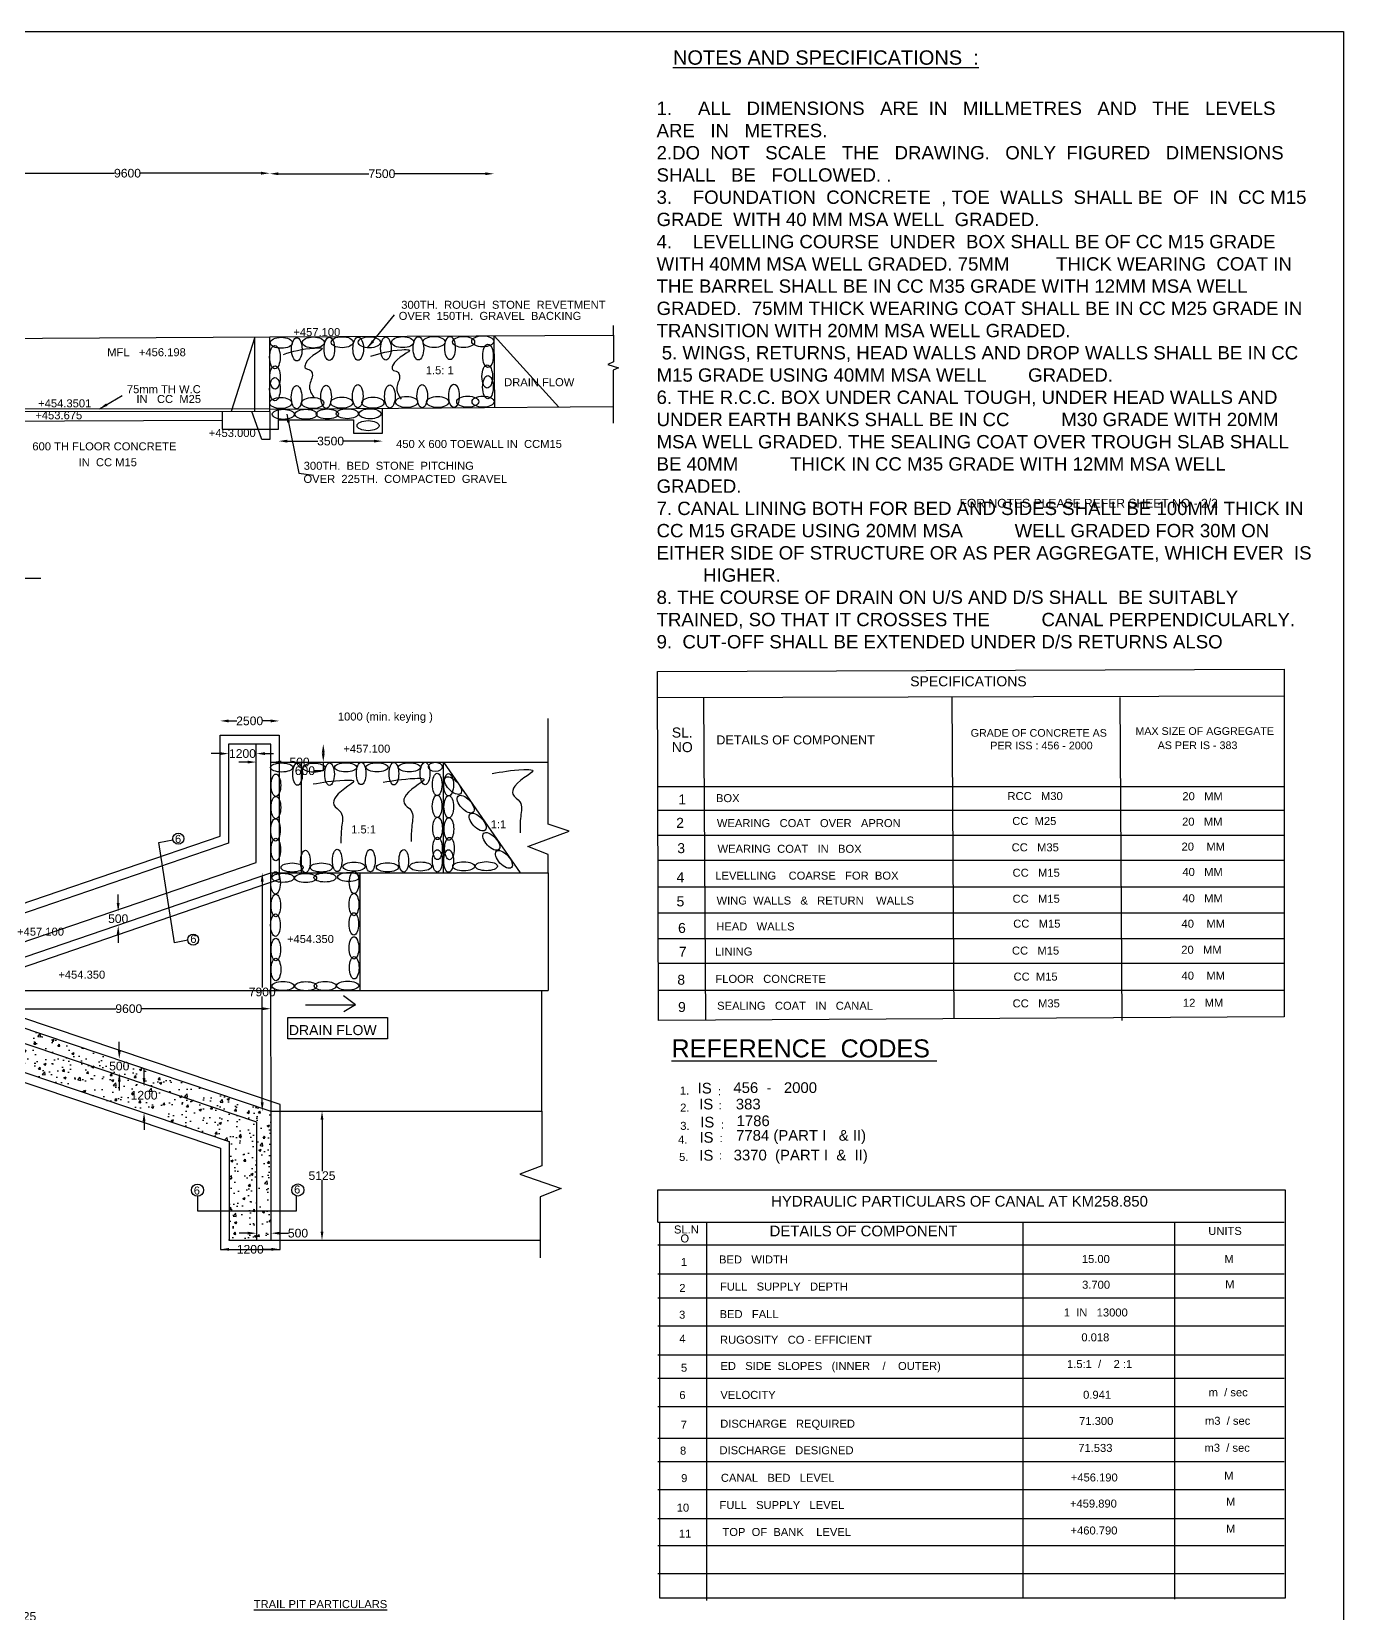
# Model space of a CAD drawing. Header units: inches. Extents: x 48010 to 53514, y -54 to 3817.
# Drawn here: x 51546 to 53514, y 1444 to 3817 of the extents above; entities that cross this region are included whole.
import ezdxf

# ---------------------------------------------------------------- set-up
doc = ezdxf.new("R2010")
doc.units = ezdxf.units.IN
doc.header["$MEASUREMENT"] = 0
doc.layers.add('DIMENSIONS', color=255, linetype='Continuous')
doc.layers.add('TEXT', color=1, linetype='Continuous')
doc.styles.get("Standard").update_dxf_attribs({"font": 'arial.ttf', "height": 13})
doc.dimstyles.get("Standard").update_dxf_attribs({"dimtxt": 12, "dimasz": 13, "dimexe": 0.18, "dimexo": 0.0625, "dimgap": 0.09, "dimtad": 0, "dimtih": 1, "dimtoh": 1, "dimdec": 4, "dimzin": 0, "dimdsep": 46, "dimtxsty": 'Standard', "dimcen": 0.09, "dimse1": 1, "dimse2": 1, "dimadec": 0, "dimazin": 0, "dimtfac": 1, "dimtdec": 4, "dimtofl": 0, "dimtmove": 0, "dimatfit": 3, "dimfxl": 1, "dimtolj": 1, "dimtzin": 0, "dimarcsym": 0})

# ---------------------------------------------------------------- blocks, each defined once
blk = doc.blocks.new('*D15')
at = {"layer": 'Defpoints', "color": 0, "transparency": 16777216}
for p in [(51903.5, 3604.6), (51476.8, 3356.7), (51903.5, 3359)]:
    blk.add_point(p, dxfattribs=at)
at = {"layer": 'DIMENSIONS', "color": 0, "lineweight": -2, "transparency": 16777216}
for p, q in [((51489.8, 3604.6), (51670.7, 3604.6)), ((51890.5, 3604.6), (51709.6, 3604.6))]:
    blk.add_line(p, q, dxfattribs=at)
at = {"layer": 'DIMENSIONS', "color": 0, "transparency": 16777216}
for points in [[(51489.8, 3606.8), (51489.8, 3602.5), (51476.8, 3604.6)], [(51890.5, 3606.8), (51890.5, 3602.5), (51903.5, 3604.6)]]:
    blk.add_solid(points, dxfattribs=at)
at = {"layer": 'DIMENSIONS', "color": 0, "transparency": 16777216, "insert": (51690.1, 3604.6), "char_height": 13, "attachment_point": 5}
blk.add_mtext('\\A1;9600', dxfattribs=at)
blk = doc.blocks.new('*D16')
at = {"layer": 'Defpoints', "color": 0, "transparency": 16777216}
for p in [(52239.8, 3603.8), (51903.5, 3359), (52239.8, 3361.4)]:
    blk.add_point(p, dxfattribs=at)
at = {"layer": 'DIMENSIONS', "color": 0, "lineweight": -2, "transparency": 16777216}
for p, q in [((51916.5, 3603.8), (52052.2, 3603.8)), ((52226.8, 3603.8), (52091, 3603.8))]:
    blk.add_line(p, q, dxfattribs=at)
at = {"layer": 'DIMENSIONS', "color": 0, "transparency": 16777216}
for points in [[(51916.5, 3606), (51916.5, 3601.7), (51903.5, 3603.8)], [(52226.8, 3606), (52226.8, 3601.7), (52239.8, 3603.8)]]:
    blk.add_solid(points, dxfattribs=at)
at = {"layer": 'DIMENSIONS', "color": 0, "transparency": 16777216, "insert": (52071.6, 3603.8), "char_height": 13, "attachment_point": 5}
blk.add_mtext('\\A1;7500', dxfattribs=at)
blk = doc.blocks.new('*D23')
at = {"layer": 'Defpoints', "color": 0, "transparency": 16777216}
for p in [(51916.7, 3220.5), (52072.8, 3214.8), (52072.8, 3202.8)]:
    blk.add_point(p, dxfattribs=at)
at = {"layer": 'DIMENSIONS', "color": 0, "lineweight": -2, "transparency": 16777216}
for p, q in [((51929.7, 3202.8), (51975.3, 3202.8)), ((52059.8, 3202.8), (52014.2, 3202.8))]:
    blk.add_line(p, q, dxfattribs=at)
at = {"layer": 'DIMENSIONS', "color": 0, "transparency": 16777216}
for points in [[(51929.7, 3204.9), (51929.7, 3200.6), (51916.7, 3202.8)], [(52059.8, 3204.9), (52059.8, 3200.6), (52072.8, 3202.8)]]:
    blk.add_solid(points, dxfattribs=at)
at = {"layer": 'DIMENSIONS', "color": 0, "transparency": 16777216, "insert": (51994.7, 3202.8), "char_height": 13, "attachment_point": 5}
blk.add_mtext('\\A1;3500', dxfattribs=at)
blk = doc.blocks.new('*D45')
at = {"layer": 'Defpoints', "color": 0, "transparency": 16777216}
for p in [(51917.7, 2783.1), (51829, 2761.8), (51917.7, 2761.8)]:
    blk.add_point(p, dxfattribs=at)
at = {"layer": 'DIMENSIONS', "color": 0, "lineweight": -2, "transparency": 16777216}
for p, q in [((51842, 2783.1), (51853.8, 2783.1)), ((51904.7, 2783.1), (51892.9, 2783.1))]:
    blk.add_line(p, q, dxfattribs=at)
at = {"layer": 'DIMENSIONS', "color": 0, "transparency": 16777216}
for points in [[(51842, 2785.3), (51842, 2780.9), (51829, 2783.1)], [(51904.7, 2785.3), (51904.7, 2780.9), (51917.7, 2783.1)]]:
    blk.add_solid(points, dxfattribs=at)
at = {"layer": 'DIMENSIONS', "color": 0, "transparency": 16777216, "insert": (51873.3, 2783.1), "char_height": 13, "attachment_point": 5}
blk.add_mtext('\\A1;2500', dxfattribs=at)
blk = doc.blocks.new('*D46')
at = {"layer": 'Defpoints', "color": 0, "transparency": 16777216}
for p in [(51841.7, 2748.5), (51883.2, 2748.5), (51883.2, 2734.1)]:
    blk.add_point(p, dxfattribs=at)
at = {"layer": 'DIMENSIONS', "color": 0, "lineweight": -2, "transparency": 16777216}
for p, q in [((51828.7, 2734.1), (51815.7, 2734.1)), ((51896.2, 2734.1), (51909.2, 2734.1))]:
    blk.add_line(p, q, dxfattribs=at)
at = {"layer": 'DIMENSIONS', "color": 0, "transparency": 16777216}
for points in [[(51828.7, 2736.2), (51828.7, 2731.9), (51841.7, 2734.1)], [(51896.2, 2736.2), (51896.2, 2731.9), (51883.2, 2734.1)]]:
    blk.add_solid(points, dxfattribs=at)
at = {"layer": 'DIMENSIONS', "color": 0, "transparency": 16777216, "insert": (51862.5, 2734.1), "char_height": 13, "attachment_point": 5}
blk.add_mtext('\\A1;1200', dxfattribs=at)
blk = doc.blocks.new('*D47')
at = {"layer": 'Defpoints', "color": 0, "transparency": 16777216}
for p in [(51883.2, 2719.8), (51907.6, 2721.4), (51907.6, 2721.4)]:
    blk.add_point(p, dxfattribs=at)
at = {"layer": 'DIMENSIONS', "color": 0, "lineweight": -2, "transparency": 16777216}
for p, q in [((51870.2, 2721.4), (51857.2, 2721.4)), ((51920.6, 2721.4), (51933.6, 2721.4))]:
    blk.add_line(p, q, dxfattribs=at)
at = {"layer": 'DIMENSIONS', "color": 0, "transparency": 16777216}
for points in [[(51870.2, 2723.5), (51870.2, 2719.2), (51883.2, 2721.4)], [(51920.6, 2723.5), (51920.6, 2719.2), (51907.6, 2721.4)]]:
    blk.add_solid(points, dxfattribs=at)
at = {"layer": 'DIMENSIONS', "color": 0, "transparency": 16777216, "insert": (51948.1, 2721.4), "char_height": 13, "attachment_point": 5}
blk.add_mtext('\\A1;500', dxfattribs=at)
blk = doc.blocks.new('*D48')
at = {"layer": 'Defpoints', "color": 0, "transparency": 16777216}
for p in [(51905, 2748.5), (51905, 2721.4), (51983.7, 2721.4)]:
    blk.add_point(p, dxfattribs=at)
at = {"layer": 'DIMENSIONS', "color": 0, "lineweight": -2, "transparency": 16777216}
for p, q in [((51983.7, 2735.5), (51983.7, 2734.4)), ((51983.7, 2708.4), (51970.7, 2708.4)), ((51983.7, 2721.4), (51983.7, 2708.4))]:
    blk.add_line(p, q, dxfattribs=at)
at = {"layer": 'DIMENSIONS', "color": 0, "transparency": 16777216}
for points in [[(51981.5, 2735.5), (51985.9, 2735.5), (51983.7, 2748.5)], [(51981.5, 2734.4), (51985.9, 2734.4), (51983.7, 2721.4)]]:
    blk.add_solid(points, dxfattribs=at)
at = {"layer": 'DIMENSIONS', "color": 0, "transparency": 16777216, "insert": (51956.2, 2708.4), "char_height": 13, "attachment_point": 5}
blk.add_mtext('\\A1;600', dxfattribs=at)
blk = doc.blocks.new('*D49')
at = {"layer": 'Defpoints', "color": 0, "transparency": 16777216}
for p in [(51666.2, 2496.9), (51673.4, 2476), (51676.1, 2476)]:
    blk.add_point(p, dxfattribs=at)
at = {"layer": 'DIMENSIONS', "color": 0, "lineweight": -2, "transparency": 16777216}
for p, q in [((51676.1, 2509.9), (51676.1, 2522.9)), ((51676.1, 2463), (51676.1, 2450))]:
    blk.add_line(p, q, dxfattribs=at)
at = {"layer": 'DIMENSIONS', "color": 0, "transparency": 16777216}
for points in [[(51673.9, 2509.9), (51678.2, 2509.9), (51676.1, 2496.9)], [(51673.9, 2463), (51678.2, 2463), (51676.1, 2476)]]:
    blk.add_solid(points, dxfattribs=at)
at = {"layer": 'DIMENSIONS', "color": 0, "transparency": 16777216, "insert": (51676.1, 2486.4), "char_height": 13, "attachment_point": 5}
blk.add_mtext('\\A1;500', dxfattribs=at)
blk = doc.blocks.new('*D50')
at = {"layer": 'Defpoints', "color": 0, "transparency": 16777216}
for p in [(51478.9, 2355.5), (51905.1, 2355.9), (51905.1, 2351.4)]:
    blk.add_point(p, dxfattribs=at)
at = {"layer": 'DIMENSIONS', "color": 0, "lineweight": -2, "transparency": 16777216}
for p, q in [((51491.9, 2351.4), (51672.5, 2351.4)), ((51892.1, 2351.4), (51711.5, 2351.4))]:
    blk.add_line(p, q, dxfattribs=at)
at = {"layer": 'DIMENSIONS', "color": 0, "transparency": 16777216}
for points in [[(51491.9, 2353.6), (51491.9, 2349.2), (51478.9, 2351.4)], [(51892.1, 2353.6), (51892.1, 2349.2), (51905.1, 2351.4)]]:
    blk.add_solid(points, dxfattribs=at)
at = {"layer": 'DIMENSIONS', "color": 0, "transparency": 16777216, "insert": (51692, 2351.4), "char_height": 13, "attachment_point": 5}
blk.add_mtext('\\A1;9600', dxfattribs=at)
blk = doc.blocks.new('*D51')
at = {"layer": 'Defpoints', "color": 0, "transparency": 16777216}
for p in [(51905, 2555.1), (51892.1, 2197.8), (51905.3, 2197.8)]:
    blk.add_point(p, dxfattribs=at)
at = {"layer": 'DIMENSIONS', "color": 0, "lineweight": -2, "transparency": 16777216}
for p, q in [((51892.1, 2542.1), (51892.1, 2383.2)), ((51892.1, 2210.8), (51892.1, 2369.7))]:
    blk.add_line(p, q, dxfattribs=at)
at = {"layer": 'DIMENSIONS', "color": 0, "transparency": 16777216}
for points in [[(51890, 2542.1), (51894.3, 2542.1), (51892.1, 2555.1)], [(51890, 2210.8), (51894.3, 2210.8), (51892.1, 2197.8)]]:
    blk.add_solid(points, dxfattribs=at)
at = {"layer": 'DIMENSIONS', "color": 0, "transparency": 16777216, "insert": (51892.1, 2376.5), "char_height": 13, "attachment_point": 5}
blk.add_mtext('\\A1;7900', dxfattribs=at)
blk = doc.blocks.new('*D52')
at = {"layer": 'Defpoints', "color": 0, "transparency": 16777216}
for p in [(51981.8, 2197.8), (51981.8, 2004.1), (51981.8, 2004.1)]:
    blk.add_point(p, dxfattribs=at)
at = {"layer": 'DIMENSIONS', "color": 0, "lineweight": -2, "transparency": 16777216}
for p, q in [((51981.8, 2184.8), (51981.8, 2107.7)), ((51981.8, 2017.1), (51981.8, 2094.2))]:
    blk.add_line(p, q, dxfattribs=at)
at = {"layer": 'DIMENSIONS', "color": 0, "transparency": 16777216}
for points in [[(51979.7, 2184.8), (51984, 2184.8), (51981.8, 2197.8)], [(51979.7, 2017.1), (51984, 2017.1), (51981.8, 2004.1)]]:
    blk.add_solid(points, dxfattribs=at)
at = {"layer": 'DIMENSIONS', "color": 0, "transparency": 16777216, "insert": (51981.8, 2101), "char_height": 13, "attachment_point": 5}
blk.add_mtext('\\A1;5125', dxfattribs=at)
blk = doc.blocks.new('*D53')
at = {"layer": 'Defpoints', "color": 0, "transparency": 16777216}
for p in [(51883.4, 2014.7), (51905.4, 2014.7), (51905.4, 2014.7)]:
    blk.add_point(p, dxfattribs=at)
at = {"layer": 'DIMENSIONS', "color": 0, "lineweight": -2, "transparency": 16777216}
for p, q in [((51870.4, 2014.7), (51857.4, 2014.7)), ((51918.4, 2014.7), (51931.4, 2014.7))]:
    blk.add_line(p, q, dxfattribs=at)
at = {"layer": 'DIMENSIONS', "color": 0, "transparency": 16777216}
for points in [[(51870.4, 2016.9), (51870.4, 2012.6), (51883.4, 2014.7)], [(51918.4, 2016.9), (51918.4, 2012.6), (51905.4, 2014.7)]]:
    blk.add_solid(points, dxfattribs=at)
at = {"layer": 'DIMENSIONS', "color": 0, "transparency": 16777216, "insert": (51945.8, 2014.7), "char_height": 13, "attachment_point": 5}
blk.add_mtext('\\A1;500', dxfattribs=at)
blk = doc.blocks.new('*D54')
at = {"layer": 'Defpoints', "color": 0, "transparency": 16777216}
for p in [(51829.4, 1990.5), (51919, 1990.5), (51919, 1990.5)]:
    blk.add_point(p, dxfattribs=at)
at = {"layer": 'DIMENSIONS', "color": 0, "lineweight": -2, "transparency": 16777216}
for p, q in [((51842.4, 1990.5), (51855.3, 1990.5)), ((51906, 1990.5), (51893.1, 1990.5))]:
    blk.add_line(p, q, dxfattribs=at)
at = {"layer": 'DIMENSIONS', "color": 0, "transparency": 16777216}
for points in [[(51842.4, 1992.6), (51842.4, 1988.3), (51829.4, 1990.5)], [(51906, 1992.6), (51906, 1988.3), (51919, 1990.5)]]:
    blk.add_solid(points, dxfattribs=at)
at = {"layer": 'DIMENSIONS', "color": 0, "transparency": 16777216, "insert": (51874.2, 1990.5), "char_height": 13, "attachment_point": 5}
blk.add_mtext('\\A1;1200', dxfattribs=at)
blk = doc.blocks.new('*D55')
at = {"layer": 'Defpoints', "color": 0, "transparency": 16777216}
for p in [(51666.7, 2254.9), (51673.7, 2275.8), (51677.7, 2254.9)]:
    blk.add_point(p, dxfattribs=at)
at = {"layer": 'DIMENSIONS', "color": 0, "lineweight": -2, "transparency": 16777216}
for p, q in [((51677.7, 2288.8), (51677.7, 2301.8)), ((51677.7, 2241.9), (51677.7, 2228.9))]:
    blk.add_line(p, q, dxfattribs=at)
at = {"layer": 'DIMENSIONS', "color": 0, "transparency": 16777216}
for points in [[(51675.6, 2288.8), (51679.9, 2288.8), (51677.7, 2275.8)], [(51675.6, 2241.9), (51679.9, 2241.9), (51677.7, 2254.9)]]:
    blk.add_solid(points, dxfattribs=at)
at = {"layer": 'DIMENSIONS', "color": 0, "transparency": 16777216, "insert": (51677.7, 2265.3), "char_height": 13, "attachment_point": 5}
blk.add_mtext('\\A1;500', dxfattribs=at)
blk = doc.blocks.new('*D56')
at = {"layer": 'Defpoints', "color": 0, "transparency": 16777216}
for p in [(51726.7, 2234.6), (51713.6, 2195.6), (51714.9, 2195.6)]:
    blk.add_point(p, dxfattribs=at)
at = {"layer": 'DIMENSIONS', "color": 0, "lineweight": -2, "transparency": 16777216}
for p, q in [((51714.9, 2247.6), (51714.9, 2260.6)), ((51714.9, 2182.6), (51714.9, 2169.6))]:
    blk.add_line(p, q, dxfattribs=at)
at = {"layer": 'DIMENSIONS', "color": 0, "transparency": 16777216}
for points in [[(51712.7, 2247.6), (51717, 2247.6), (51714.9, 2234.6)], [(51712.7, 2182.6), (51717, 2182.6), (51714.9, 2195.6)]]:
    blk.add_solid(points, dxfattribs=at)
at = {"layer": 'DIMENSIONS', "color": 0, "transparency": 16777216, "insert": (51714.9, 2221.6), "char_height": 13, "attachment_point": 5}
blk.add_mtext('\\A1;1200', dxfattribs=at)
blk = doc.blocks.new('*D102')
at = {"layer": 'Defpoints', "color": 0, "transparency": 16777216}
for p in [(51467.6, 1679.7), (51467.6, 1199.8), (51533, 1199.8)]:
    blk.add_point(p, dxfattribs=at)
at = {"layer": 'DIMENSIONS', "color": 0, "lineweight": -2, "transparency": 16777216}
for p, q in [((51533, 1666.7), (51533, 1446.5)), ((51533, 1212.8), (51533, 1433))]:
    blk.add_line(p, q, dxfattribs=at)
at = {"layer": 'DIMENSIONS', "color": 0, "transparency": 16777216}
for points in [[(51530.9, 1666.7), (51535.2, 1666.7), (51533, 1679.7)], [(51530.9, 1212.8), (51535.2, 1212.8), (51533, 1199.8)]]:
    blk.add_solid(points, dxfattribs=at)
at = {"layer": 'DIMENSIONS', "color": 0, "transparency": 16777216, "insert": (51533, 1439.8), "char_height": 13, "attachment_point": 5}
blk.add_mtext('\\A1;4225', dxfattribs=at)

msp = doc.modelspace()

# ---------------------------------------------------------------- hatches: boundary and pattern name
at = {"layer": 'TEXT'}
h = msp.add_hatch(dxfattribs=at)
h.set_pattern_fill('AR-CONC', color=0, scale=5, style=0)
h.set_pattern_definition([(50, (0, 0), (35.863009, -3.137607), [3.75, -41.25]), (355, (0, 0), (-6.937567, 37.609607), [3, -33]), (100.4514, (2.99, -0.26), (28.92547, 34.471977), [3.18701, -35.057106]), (46.1842, (0, 10), (53.362052, -8.27595), [5.625, -61.875]), (96.6356, (4.447, 9.31), (46.733135, 48.705894), [4.780514, -52.58565]), (351.1842, (0, 10), (46.7331, 48.70593), [4.5, -49.5]), (21, (5, 7.5), (29.845353, -20.130945), [3.75, -41.25]), (326, (5, 7.5), (12.165767, 36.257502), [3, -33]), (71.4514, (7.487, 5.822), (42.011131, 16.126525), [3.18701, -35.057106]), (37.5, (0, 0), (0.6079928, 16.6446927), [0, -32.6, 0, -33.5, 0, -33.125]), (7.5, (0, 0), (13.153477, 19.7205856), [0, -19.1, 0, -31.85, 0, -12.625]), (327.5, (-11.15, 0), (26.6911218, -1.1277436), [0, -12.5, 0, -39, 0, -51.75]), (317.5, (-16.15, 0), (29.159308, 5.005249), [0, -16.25, 0, -25.9, 0, -36.75])])
h.paths.add_polyline_path([(51465.91751, 2322.69519), (51421.42703, 2322.76065), (51421.42703, 2294.03308), (51842.61085, 2152.08819), (51842.61085, 2048.17404), (51883.37164, 2048.17404), (51883.37164, 2181.6735)])
h.paths.add_polyline_path([(51478.88643, 2341.37356), (51478.88643, 2322.67611), (51465.91751, 2322.69519), (51883.37164, 2181.6735), (51883.37164, 2048.17404), (51905.38377, 2048.17404), (51905.26123, 2197.80883)])
h.paths.add_polyline_path([(51883.37164, 2048.17404), (51842.61085, 2048.17404), (51842.61085, 2004.11558), (51883.37164, 2004.11558)])
h.paths.add_polyline_path([(51905.38377, 2048.17404), (51883.37164, 2048.17404), (51883.37164, 2004.11558), (51905.41985, 2004.11558)])
h.paths.add_polyline_path([(51692.83204, 2231.47524), (51736.88661, 2231.47524), (51736.88661, 2211.70034), (51692.83204, 2211.70034)], flags=24)
h.paths.add_polyline_path([(51660.15509, 2275.20579), (51695.33313, 2275.20579), (51695.33313, 2255.43089), (51660.15509, 2255.43089)], flags=24)

# ---------------------------------------------------------------- linework, layer by layer
at = {"layer": 'DIMENSIONS', "color": 0}
for points in [[(51903.45358, 3358.98844), (52419.16758, 3361.58457), (52419.16758, 3376.22939)], [(48719.47153, 3249.35747), (51903.45358, 3247.3624), (51903.45358, 3358.98844)], [(51476.80654, 3356.72383), (51903.45358, 3358.98844)], [(51881.17261, 3247.37636), (51881.14287, 3358.87001), (51845.69568, 3247.39859)], [(52239.78339, 3360.68154), (52240.55008, 3253.24954)], [(52240.00926, 3360.68267), (52337.30298, 3253.94002)], [(52419.16758, 3361.58457), (52419.16758, 3321.63134), (52410.51567, 3317.74323), (52426.45218, 3312.95787), (52418.52132, 3309.14454), (52418.52132, 3229.66814)], [(51903.45358, 3250.84385), (48813.32433, 3253.43511)], [(51831.86303, 3247.40726), (51831.86303, 3220.5475), (51916.71629, 3220.5475), (51916.49942, 3250.93695)], [(51903.45358, 3250.84385), (52418.52132, 3254.51964)], [(51916.6161, 3234.58629), (52029.04741, 3234.58629), (52029.04741, 3214.82973), (52072.77947, 3214.82973), (52072.51384, 3252.05035)], [(48924.21695, 3236.14265), (51476.80654, 3232.77899), (51831.86303, 3233.97738)], [(51886.27881, 3220.5475), (51876.67515, 3247.37918)], [(51903.45358, 3247.3624), (51903.45358, 3205.34419)], [(51903.45358, 3205.34419), (51891.72041, 3205.34419), (51886.27881, 3220.5475)], [(48922.81615, 3002.15998), (49007.44211, 3002.15998), (49018.34458, 2969.66943), (49041.69007, 3031.72607), (49052.1185, 3000.69774), (49378.21706, 3000.69774), (49389.92987, 2967.71227), (49413.28335, 3030.14705), (49423.70567, 2999.00437), (49722.25967, 2999.00437), (49734.08414, 2966.70084), (49756.26651, 3027.80045), (49767.63268, 2996.83843), (50797.43579, 2996.83843), (50809.16778, 2966.81678), (50830.44005, 3028.78878), (50842.44022, 2997.31914), (51560.24217, 2997.31914)], [(52485.01773, 2857.0057), (53425.15736, 2860.49154), (53425.15736, 2339.32576), (52486.53162, 2333.53869), (52485.01773, 2857.0057)], [(52485.13019, 2818.12021), (53425.15736, 2820.90115)], [(52554.15522, 2818.32441), (52557.14147, 2333.97403)], [(52926.61989, 2819.42629), (52929.59878, 2336.27041)], [(53178.46233, 2818.32441), (53181.44858, 2333.97403)], [(51904.96866, 2555.09238), (52321.0912, 2555.09238), (52321.0912, 2582.76294), (52290.70689, 2594.51966), (52352.65345, 2617.71988), (52321.02873, 2628.4914), (52321.02873, 2786.86509)], [(51406.95838, 2422.85414), (51406.95838, 2466.09422), (51828.96857, 2610.02487), (51828.96857, 2761.84945), (51917.71221, 2761.84945), (51917.71221, 2545.28009), (51478.88643, 2394.825)], [(51478.88643, 2409.56308), (51904.96866, 2555.09238), (51904.96866, 2748.47302), (51841.74925, 2748.47302), (51841.74925, 2599.69201), (51421.05043, 2455.95005), (51421.01363, 2422.83852)], [(51449.31505, 2422.80707), (51883.17857, 2570.93846), (51883.17857, 2748.47302)], [(51904.96866, 2721.38064), (52321.02873, 2721.38064)], [(51950.35872, 2721.38064), (51950.35872, 2555.09238)], [(52163.87532, 2555.09238), (52163.87532, 2721.38064)], [(52163.87532, 2721.38064), (52279.11985, 2555.09238)], [(52485.51627, 2684.62415), (53425.15736, 2684.62415)], [(52485.51627, 2649.46215), (53425.15736, 2649.46215)], [(52485.51627, 2611.8386), (53425.15736, 2611.8386)], [(52485.51627, 2574.21504), (53425.15736, 2574.21504)], [(51905.41985, 2004.11558), (51904.96866, 2555.09238)], [(52038.8301, 2378.70814), (52038.8301, 2555.09238)], [(52321.0912, 2555.09238), (52321.0912, 2378.70814)], [(52485.51627, 2534.13778), (53425.15736, 2534.13778)], [(52485.51627, 2495.18963), (53425.15736, 2495.18963)], [(52485.51627, 2456.74818), (53425.15736, 2456.74818)], [(52485.51627, 2419.94252), (53425.15736, 2419.94252)], [(48135.46597, 2378.70814), (52321.0912, 2378.70814)], [(52311.47944, 2197.80883), (52311.47944, 2378.70814)], [(52485.51627, 2379.04735), (53425.15736, 2379.04735)], [(51407.5122, 2328.1166), (51407.5122, 2283.59057), (51829.40721, 2142.24752), (51829.40721, 1990.47407), (51918.96893, 1990.47407), (51918.96893, 2207.61303), (51478.88643, 2355.53507)], [(51421.42703, 2328.09766), (51421.42703, 2294.03308), (51842.61085, 2152.08819), (51842.61085, 2004.11558), (52309.28513, 2004.11558)], [(51450.04033, 2328.05872), (51883.37164, 2181.6735), (51883.37164, 2004.11558)], [(51478.88643, 2341.37356), (51905.26123, 2197.80883), (52311.47944, 2197.80883), (52311.47944, 2115.67537), (52278.54017, 2103.31468), (52340.5602, 2081.59517), (52309.28513, 2069.41105), (52309.28513, 1977.55596)], [(52485.51627, 2031.49772), (52485.51627, 2079.93094), (53426.36799, 2079.93094), (53426.36799, 1467.05684), (52488.59076, 1467.05684), (52488.59076, 2031.49772)], [(52485.51627, 2031.49772), (53425.15736, 2031.49772)], [(52558.81235, 2031.49772), (52558.81235, 1463.83567)], [(53032.88383, 2031.49772), (53032.88383, 1468.06304)], [(53260.49613, 2031.49772), (53260.49613, 1465.66147)], [(52485.51627, 1997.33266), (53425.15736, 1997.33266)], [(52485.51627, 1953.88915), (53425.15736, 1953.88915)], [(52485.51627, 1917.6862), (53425.15736, 1917.6862)], [(52485.51627, 1875.6908), (53425.15736, 1875.6908)], [(52485.51627, 1832.24728), (53425.15736, 1832.24728)], [(52485.51627, 1797.49246), (53425.15736, 1797.49246)], [(52485.51627, 1754.90728), (53425.15736, 1754.90728)], [(52485.51627, 1707.1194), (53425.15736, 1707.1194)], [(52485.51627, 1672.36459), (53425.15736, 1672.36459)], [(52485.51627, 1630.36919), (53425.15736, 1630.36919)], [(52485.51627, 1586.92566), (53425.15736, 1586.92566)], [(52485.51627, 1546.37837), (53425.15736, 1546.37837)], [(52485.51627, 1504.38297), (53425.15736, 1504.38297)]]:
    msp.add_lwpolyline(points, dxfattribs=at)
for centre, major_axis, ratio in [((51911.19689, 3328.72529), (0, -17.42522), 0.4560871733), ((51920.72664, 3350.26817), (-16.5653, 0), 0.5004972808), ((51943.98464, 3340.47406), (0, -17.42522), 0.4560871733), ((51968.80173, 3350.68443), (-16.5653, 0), 0.5004972808), ((51992.74681, 3341.05766), (0, -17.42522), 0.4560871733), ((52012.0406, 3351.13107), (-16.5653, 0), 0.5004972808), ((52036.10718, 3341.49535), (0, -17.42522), 0.4560871733), ((52052.85429, 3351.05016), (-16.5653, 0), 0.5004972808), ((52077.63297, 3341.62677), (0, -17.42522), 0.4560871733), ((52102.90858, 3351.27347), (-16.5653, 0), 0.5004972808), ((52126.39514, 3341.91856), (0, -17.42522), 0.4560871733), ((52150.00272, 3351.49785), (-16.5653, 0), 0.5004972808), ((52173.84337, 3342.50217), (0, -17.42522), 0.4560871733), ((52194.13541, 3351.49785), (-16.5653, 0), 0.5004972808), ((52223.01966, 3352.42246), (-16.5653, 0), 0.5004972808), ((52230.79372, 3330.65453), (0, -17.42522), 0.4560871733), ((51911.19689, 3280.72038), (0, -17.42522), 0.4560871733), ((51911.31491, 3298.29465), (0, -17.42522), 0.4560871733), ((52229.69702, 3299.70081), (0, -17.42522), 0.4560871733), ((52230.69885, 3283.61952), (0, -17.42522), 0.4560871733), ((51943.69735, 3268.5513), (0, -17.42522), 0.4560871733), ((51987.96885, 3269.37732), (0, -17.42522), 0.4560871733), ((52035.48141, 3270.14854), (0, -17.42522), 0.4560871733), ((52083.61536, 3269.75209), (0, -17.42522), 0.4560871733), ((52132.1579, 3270.32955), (0, -17.42522), 0.4560871733), ((52179.79995, 3270.66134), (0, -17.42522), 0.4560871733), ((51920.01889, 3259.96048), (-16.5653, 0), 0.5004972808), ((51923.64907, 3242.98738), (-16.5653, 0), 0.4542276137), ((51957.62716, 3243.07248), (-16.5653, 0), 0.4542276137), ((51968.00139, 3260.01148), (-16.5653, 0), 0.5004972808), ((51989.76482, 3243.49911), (-16.5653, 0), 0.4542276137), ((52011.51703, 3260.41601), (-16.5653, 0), 0.5004972808), ((52019.65532, 3243.92462), (-16.5653, 0), 0.4542276137), ((52054.0069, 3243.75666), (-16.5653, 0), 0.4542276137), ((52058.21664, 3260.50304), (-16.5653, 0), 0.5004972808), ((52108.65093, 3261.51869), (-16.5653, 0), 0.5004972808), ((52155.32525, 3261.51974), (-16.5653, 0), 0.5004972808), ((52200.42393, 3261.90062), (-16.5653, 0), 0.5004972808), ((52223.4179, 3261.90062), (-16.5653, 0), 0.5004972808), ((52051.02636, 3225.97007), (-16.5653, 0), 0.4542276137), ((51921.34174, 2713.21587), (-16.57797, 0), 0.4109255704), ((51945.15176, 2703.4201), (0, -16.85729), 0.4278347063), ((51969.55779, 2713.07859), (-16.57797, 0), 0.4109255704), ((51993.12839, 2703.22985), (0, -16.85729), 0.4278347063), ((52017.49909, 2713.35316), (-16.57797, 0), 0.4109255704), ((52040.53388, 2704.3714), (0, -16.85729), 0.4278347063), ((52064.40529, 2713.62936), (-16.57797, 0), 0.4109255704), ((52089.71352, 2703.99431), (0, -16.85729), 0.4278347063), ((52112.75869, 2713.62936), (-16.57797, 0), 0.4109255704), ((52136.35748, 2704.18456), (0, -16.85729), 0.4278347063), ((52151.79779, 2714.19311), (-10.47502, 0), 0.6503391305), ((52154.63429, 2687.82213), (0, -16.85729), 0.4278347063), ((51912.67531, 2686.56199), (0, -16.85729), 0.4278347063), ((52178.30359, 2686.1397), (11.27592, -12.15248), 0.4844822898), ((52171.74069, 2687.36195), (0, -16.85729), 0.4278347063), ((51912.67531, 2653.09571), (0, -16.85729), 0.4278347063), ((52154.44823, 2655.0198), (0, -16.85729), 0.4278347063), ((52171.97618, 2654.41288), (0, -16.85729), 0.4278347063), ((52197.34125, 2658.17565), (11.27592, -12.15248), 0.4844822898), ((51912.01241, 2619.56173), (0, -16.85729), 0.4278347063), ((52155.20977, 2621.91441), (0, -16.85729), 0.4278347063), ((52172.21169, 2620.99311), (0, -16.85729), 0.4278347063), ((52215.26606, 2631.43193), (11.27592, -12.15248), 0.4844822898), ((52235.71546, 2602.41753), (11.27592, -12.15248), 0.4844822898), ((51912.51472, 2590.27873), (0, -16.85729), 0.4278347063), ((51956.9189, 2572.33589), (0, -16.85729), 0.4278347063), ((52004.62168, 2573.89507), (0, -16.85729), 0.4278347063), ((52054.31177, 2573.51456), (0, -16.85729), 0.4278347063), ((52104.38262, 2573.3243), (0, -16.85729), 0.4278347063), ((52154.83425, 2573.13403), (0, -16.85729), 0.4278347063), ((52155.01938, 2591.85318), (0, -16.85729), 0.4278347063), ((52171.74069, 2572.98161), (0, -16.85729), 0.4278347063), ((52172.91819, 2591.5743), (0, -16.85729), 0.4278347063), ((52254.65008, 2575.4215), (11.27592, -12.15248), 0.4844822898), ((51937.02554, 2563.20195), (-16.57797, 0), 0.4109255704), ((51980.8933, 2563.20195), (-16.57797, 0), 0.4109255704), ((52029.79408, 2564.49293), (-16.57797, 0), 0.4109255704), ((52080.03604, 2563.5209), (-16.57797, 0), 0.4109255704), ((52129.58026, 2564.80694), (-16.57797, 0), 0.4109255704), ((52194.39352, 2564.85119), (-16.57797, 0), 0.4109255704), ((52228.27633, 2565.21142), (-16.57797, 0), 0.4109255704), ((51912.13361, 2540.12784), (0, -16.85729), 0.4278347063), ((51923.19407, 2547.72228), (-16.57797, 0), 0.4109255704), ((51957.17362, 2547.39733), (-16.57797, 0), 0.4109255704), ((51986.15672, 2548.23052), (-16.57797, 0), 0.4109255704), ((52021.92467, 2548.88043), (-16.57797, 0), 0.4109255704), ((52029.96413, 2540.94488), (0, -16.85729), 0.4278347063), ((51912.54785, 2506.18198), (0, -16.85729), 0.4278347063), ((52029.75474, 2507.75955), (0, -16.85729), 0.4278347063), ((51911.90325, 2476.7115), (0, -16.85729), 0.4278347063), ((52029.54761, 2478.57438), (0, -16.85729), 0.4278347063), ((51912.52459, 2440.28179), (0, -16.85729), 0.4278347063), ((52029.75474, 2442.55864), (0, -16.85729), 0.4278347063), ((51912.73172, 2410.26868), (0, -16.85729), 0.4278347063), ((52030.16897, 2412.95951), (0, -16.85729), 0.4278347063), ((51923.21024, 2385.38327), (-16.57797, 0), 0.4109255704), ((51957.55078, 2385.25894), (-16.57797, 0), 0.4109255704), ((51986.54116, 2385.63196), (-16.57797, 0), 0.4109255704), ((52020.30828, 2385.8668), (-16.57797, 0), 0.4109255704)]:
    msp.add_ellipse(centre, major_axis=major_axis, ratio=ratio, dxfattribs=at)
at = {"layer": 'TEXT', "color": 0}
for points in [[(53513.89021, -54.12416), (48009.91618, -54.12416), (48009.91618, 3816.99518), (53513.89021, 3816.99518)], [(51930.40618, 2338.41871), (52079.92859, 2338.41871), (52079.92859, 2306.08435), (51930.40618, 2306.08435)]]:
    msp.add_lwpolyline(points, close=True, dxfattribs=at)
for points in [[(51780.33675, 2454.29967), (51760.72609, 2450.05945), (51736.91499, 2600.8423), (51758.28651, 2604.95728)], [(51956.85434, 2357.37703), (52031.84252, 2357.37703), (52013.98053, 2370.56405)], [(52031.84252, 2357.37703), (52014.62421, 2346.60228)], [(51795.05175, 2070.21247), (51795.05175, 2048.17404), (51943.33579, 2048.17404), (51943.33579, 2070.97453)]]:
    msp.add_lwpolyline(points, dxfattribs=at)
for centre, radius in [((51766.34614, 2606.50913), 8.20767), ((51788.50996, 2455.05092), 8.20767), ((51795.05175, 2079.31532), 9.10285), ((51945.59503, 2079.4922), 9.10285)]:
    msp.add_circle(centre, radius, dxfattribs=at)
for points in [[(51924.16764, 3332.94013), (51970.67509, 3342.44673), (51981.64473, 3342.1837), (51956.8679, 3318.53592), (51956.79215, 3312.63245), (51964.14065, 3309.22662), (51967.2467, 3303.85294), (51963.00744, 3286.08666), (51969.49718, 3268.2685)], [(52055.06471, 3330.33337), (52101.57216, 3339.83997), (52112.5418, 3339.57694), (52087.76497, 3315.92916), (52087.68922, 3310.02569), (52095.03772, 3306.61986), (52098.14377, 3301.24618), (52093.90451, 3283.4799), (52100.39425, 3265.66174)], [(52236.95039, 2704.25932), (52284.33697, 2710.0234), (52297.31444, 2709.46376), (52270.98607, 2685.17036), (52268.18517, 2673.04473), (52278.54848, 2661.75857), (52279.83463, 2639.72447), (52278.89577, 2615.33739)], [(51968.32872, 2688.53879), (52015.71529, 2694.30287), (52028.69276, 2693.74323), (52002.36439, 2669.44983), (51999.5635, 2657.3242), (52009.9268, 2646.03804), (52011.21296, 2624.00394), (52010.27409, 2599.61686)], [(52073.79004, 2691.11462), (52121.17661, 2696.87869), (52134.15408, 2696.31905), (52107.82572, 2672.02566), (52105.02482, 2659.90003), (52115.38813, 2648.61387), (52116.67428, 2626.57977), (52115.73542, 2602.19269)]]:
    msp.add_spline(points, degree=3, dxfattribs=at)

# ---------------------------------------------------------------- texts
for s, height, p in [('%%UNOTES AND SPECIFICATIONS  :', 21.5, (52508.21571, 3767.40958)), ('OVER  150TH.  GRAVEL  BACKING', 12, (52096.89119, 3384.64158)), ('300TH.  ROUGH  STONE  REVETMENT', 12, (52100.68362, 3401.30292)), ('+457.100', 12, (51938.82649, 3360.31933)), ('MFL   +456.198', 12, (51659.63294, 3330.11709)), ('1.5: 1', 12, (52137.46371, 3303.06871)), ('75mm TH W.C', 12, (51689.13676, 3274.68052)), ('DRAIN FLOW', 12, (52255.06751, 3285.20935)), ('+454.3501', 12, (51556.02488, 3253.46557)), ('IN   CC  M25', 12, (51703.48743, 3259.96865)), ('+453.675', 12, (51551.74797, 3235.57601)), ('+453.000', 12, (51811.98315, 3209.02445)), ('450 X 600 TOEWALL IN  CCM15', 12, (52092.93458, 3192.53775)), ('600 TH FLOOR CONCRETE', 12, (51547.31561, 3188.95186)), ('IN  CC M15', 12, (51616.62902, 3165.10006)), ('300TH.  BED  STONE  PITCHING', 12, (51954.36927, 3159.81966)), ('OVER  225TH.  COMPACTED  GRAVEL', 12, (51954.01073, 3140.1216)), ('                                                                                   FOR NOTES PLEASE REFER SHEET NO - 2/2', 13, (52519.40612, 3103.19)), ('SPECIFICATIONS', 15, (52864.15408, 2835.02935)), ('1000 (min. keying )', 12, (52005.57325, 2783.69411)), ('SL.', 15, (52506.52123, 2758.19057)), ('DETAILS OF COMPONENT', 13.5, (52573.29214, 2747.8575)), ('GRADE OF CONCRETE AS', 11.5, (52954.81651, 2759.3839)), ('PER ISS : 456 - 2000', 11.5, (52984.25395, 2740.44123)), ('MAX SIZE OF AGGREGATE', 11.5, (53201.94655, 2762.14637)), ('AS PER IS - 383', 11.5, (53235.3321, 2740.83587)), ('+457.100', 12, (52013.8652, 2735.45969)), ('NO', 15, (52506.52123, 2736.27194)), ('1', 15, (52516.4293, 2657.91753)), ('BOX', 12, (52572.76834, 2661.28975)), ('RCC   M30', 12, (53010.02947, 2664.43762)), ('20   MM', 12, (53272.39013, 2664.20669)), ('1:1', 12, (52234.85885, 2622.04697)), ('2', 15, (52513.07525, 2622.73988)), ('WEARING   COAT   OVER   APRON', 12, (52574.15603, 2623.86463)), ('CC  M25', 12, (53017.23332, 2626.95618)), ('20   MM', 12, (53271.9744, 2626.0014)), ('6', 12, (51761.19018, 2600.12305)), ('1.5:1', 12, (52025.51116, 2614.35016)), ('3', 15, (52514.75228, 2584.77034)), ('WEARING  COAT   IN   BOX', 12, (52575.18241, 2585.31247)), ('CC   M35', 12, (53016.29223, 2587.47426)), ('20    MM', 12, (53271.14293, 2588.62665)), ('40   MM', 12, (53272.40163, 2550.57227)), ('4', 15, (52513.63426, 2541.21705)), ('LEVELLING    COARSE   FOR  BOX', 12, (52571.79314, 2545.07061)), ('CC   M15', 12, (53017.70386, 2549.4024)), ('5', 15, (52513.63426, 2504.92265)), ('WING  WALLS   &   RETURN    WALLS', 12, (52573.67315, 2507.67691)), ('CC   M15', 12, (53017.70386, 2510.3905)), ('40   MM', 12, (53272.40163, 2511.12115)), ('+457.100', 12, (51524.41344, 2461.04496)), ('6', 15, (52515.87463, 2465.06452)), ('HEAD   WALLS', 12, (52573.2359, 2468.80699)), ('CC   M15', 12, (53018.68113, 2473.03947)), ('40    MM', 12, (53271.15443, 2472.91585)), ('6', 12, (51784.17491, 2450.13222)), ('+454.350', 12, (51929.2616, 2450.00189)), ('7', 15, (52516.99265, 2429.32849)), ('CC   M15', 12, (53016.79893, 2432.61751)), ('20   MM', 12, (53270.73866, 2433.88)), ('LINING', 12, (52571.48696, 2431.24729)), ('+454.350', 12, (51586.25861, 2396.54869)), ('8', 15, (52514.75662, 2387.45033)), ('FLOOR   CONCRETE', 12, (52571.92421, 2390.19366)), ('CC  M15', 12, (53019.15168, 2393.60561)), ('40    MM', 12, (53271.14986, 2395.05782)), ('9', 15, (52515.87807, 2346.48185)), ('SEALING   COAT   IN   CANAL', 12, (52574.54971, 2349.87412)), ('CC   M35', 12, (53017.74487, 2353.42458)), ('12   MM', 12, (53273.22856, 2354.36088)), ('DRAIN FLOW', 15, (51932.19444, 2311.86529)), ('%%UREFERENCE  CODES ', 27, (52506.0997, 2278.42232)), ('1.', 12, (52518.63337, 2222.73026)), ('IS', 16, (52545.29526, 2224.28225)), (':', 12, (52575.56322, 2221.56577)), ('456  -   2000', 16, (52598.87634, 2225.06765)), ('2.', 12, (52519.0606, 2197.1241)), ('IS', 16, (52547.55293, 2200.3776)), (':', 12, (52576.69206, 2200.59282)), ('383', 16, (52602.52213, 2200.38484)), ('IS', 16, (52549.1333, 2173.31573)), ('1786', 16, (52603.73739, 2175.29741)), ('4.', 12, (52515.93084, 2149.05708)), ('3.', 12, (52519.20695, 2169.74349)), ('IS', 16, (52548.00822, 2150.45421)), (':', 12, (52578.04668, 2151.43043)), (':', 12, (52580.07857, 2171.72682)), ('7784 (PART I   & II)', 16, (52602.92724, 2153.44707)), ('IS', 16, (52547.78247, 2123.61786)), ('3370  (PART I  &  II)', 16, (52599.28142, 2123.90864)), ('5.', 12, (52517.49653, 2123.09548)), (':', 12, (52577.14152, 2125.419)), ('6', 12, (51789.48276, 2072.67092)), ('6', 12, (51939.93901, 2074.2939)), ('HYDRAULIC PARTICULARS OF CANAL AT KM258.850', 16, (52655.5478, 2054.59861)), ('SL.N', 12, (52509.75203, 2014.27976)), ('DETAILS OF COMPONENT', 16, (52653.16767, 2010.05174)), ('UNITS', 12, (53311.27174, 2012.11151)), ('O', 12, (52519.46244, 2000.84956)), ('1', 12, (52520.21156, 1965.58994)), ('BED   WIDTH', 12, (52577.3961, 1969.33154)), ('15.00', 12, (53121.60653, 1970.01631)), ('M', 12, (53335.39044, 1970.2366)), ('2', 12, (52517.77041, 1926.57526)), ('FULL   SUPPLY   DEPTH', 12, (52578.78181, 1928.70785)), ('3.700', 12, (53121.97805, 1931.42168)), ('M', 12, (53336.63029, 1932.25701)), ('3', 12, (52517.4217, 1886.51554)), ('BED   FALL', 12, (52578.22964, 1887.37526)), ('1  IN   13000', 12, (53094.49521, 1889.78661)), ('4', 12, (52517.77731, 1850.50481)), ('RUGOSITY   CO - EFFICIENT', 12, (52578.80118, 1848.93085)), ('0.018', 12, (53120.89116, 1852.56786)), ('5', 12, (52520.21846, 1806.96165)), ('ED   SIDE  SLOPES   (INNER    /    OUTER)', 12, (52579.45533, 1809.59483)), ('1.5:1  /    2 :1', 12, (53099.34318, 1812.48883)), ('m  / sec', 12, (53311.78011, 1770.05275)), ('6', 12, (52517.76669, 1765.98549)), ('VELOCITY', 12, (52579.40097, 1766.18698)), ('0.941', 12, (53123.4807, 1766.38918)), ('7', 12, (52519.85909, 1721.39728)), ('DISCHARGE   REQUIRED', 12, (52579.16457, 1722.97571)), ('71.300', 12, (53117.53642, 1727.05235)), ('m3  / sec', 12, (53306.30295, 1727.37858)), ('8', 12, (52518.81208, 1682.62443)), ('DISCHARGE   DESIGNED', 12, (52578.03285, 1683.15154)), ('71.533', 12, (53116.23985, 1686.64463)), ('m3  / sec', 12, (53305.57264, 1686.89284)), ('9', 12, (52520.55224, 1641.3945)), ('CANAL   BED   LEVEL', 12, (52580.11631, 1641.82652)), ('+456.190', 12, (53105.0252, 1642.31819)), ('M', 12, (53335.12478, 1644.85028)), ('+459.890', 12, (53103.77457, 1603.17579)), ('M', 12, (53337.88326, 1606.27485)), ('10', 12, (52513.92683, 1597.06144)), ('FULL   SUPPLY   LEVEL', 12, (52578.03991, 1600.96256)), ('11', 12, (52517.06518, 1557.9915)), ('TOP  OF  BANK    LEVEL', 12, (52582.50444, 1560.52946)), ('+460.790', 12, (53104.60833, 1562.78417)), ('M', 12, (53337.88326, 1565.40326)), ('%%UTRAIL PIT PARTICULARS', 12, (51879.46469, 1452.41332))]:
    msp.add_text(s, height=height, dxfattribs=at).set_placement(p)
at = {"layer": 'TEXT', "color": 0, "insert": (52483.65898, 3712.02723), "char_height": 20, "width": 982.356469, "attachment_point": 1}
msp.add_mtext('1.     ALL   DIMENSIONS   ARE  IN   MILLMETRES   AND   THE   LEVELS   ARE   IN   METRES. \\P2.DO  NOT   SCALE   THE   DRAWING.   ONLY  FIGURED   DIMENSIONS    SHALL   BE   FOLLOWED. . \\P3.    FOUNDATION  CONCRETE  , TOE  WALLS  SHALL BE  OF  IN  CC M15  GRADE  WITH 40 MM MSA WELL  GRADED. \\P4.    LEVELLING COURSE  UNDER  BOX SHALL BE OF CC M15 GRADE WITH 40MM MSA WELL GRADED. 75MM         THICK WEARING  COAT IN THE BARREL SHALL BE IN CC M35 GRADE WITH 12MM MSA WELL GRADED.  75MM THICK WEARING COAT SHALL BE IN CC M25 GRADE IN TRANSITION WITH 20MM MSA WELL GRADED.\\P 5. WINGS, RETURNS, HEAD WALLS AND DROP WALLS SHALL BE IN CC M15 GRADE USING 40MM MSA WELL        GRADED. \\P6. THE R.C.C. BOX UNDER CANAL TOUGH, UNDER HEAD WALLS AND UNDER EARTH BANKS SHALL BE IN CC          M30 GRADE WITH 20MM MSA WELL GRADED. THE SEALING COAT OVER TROUGH SLAB SHALL BE 40MM          THICK IN CC M35 GRADE WITH 12MM MSA WELL GRADED. \\P7. CANAL LINING BOTH FOR BED AND SIDES SHALL BE 100MM THICK IN CC M15 GRADE USING 20MM MSA          WELL GRADED FOR 30M ON EITHER SIDE OF STRUCTURE OR AS PER AGGREGATE, WHICH EVER  IS          HIGHER. \\P8. THE COURSE OF DRAIN ON U/S AND D/S SHALL  BE SUITABLY TRAINED, SO THAT IT CROSSES THE          CANAL PERPENDICULARLY. \\P9.  CUT-OFF SHALL BE EXTENDED UNDER D/S RETURNS ALSO', dxfattribs=at)

# ---------------------------------------------------------------- dimensions: what is measured, and where the dimension line sits
at = {"layer": 'DIMENSIONS', "color": 0}
for base, p1, p2, text, picture, middle in [((51903.45358, 3604.64978), (51476.80654, 3356.72383), (51903.45358, 3358.98844), '9600', '*D15', (51690.13006, 3604.64978)), ((52239.77835, 3603.84483), (51903.45358, 3358.98844), (52239.77835, 3361.38863), '7500', '*D16', (52071.61597, 3603.84483)), ((52072.77947, 3202.7721), (51916.71629, 3220.5475), (52072.77947, 3214.82973), '3500', '*D23', (51994.74788, 3202.7721)), ((51907.6263, 2721.38064), (51883.17857, 2719.82947), (51907.6263, 2721.38064), '500', '*D47', (51948.05532, 2721.38064)), ((51905.13179, 2351.40458), (51478.88643, 2355.53507), (51905.13179, 2355.88412), '9600', '*D50', (51692.00911, 2351.40458)), ((51905.41115, 2014.73675), (51883.37164, 2014.7187), (51905.41115, 2014.73675), '500', '*D53', (51945.84017, 2014.73675)), ((51918.96893, 1990.47407), (51829.40721, 1990.47407), (51918.96893, 1990.47407), '1200', '*D54', (51874.18807, 1990.47407))]:
    dim = msp.add_linear_dim(base=base, p1=p1, p2=p2, text=text, dimstyle='Standard', dxfattribs=at)
    dim.commit()
    dim.dimension.update_dxf_attribs({"geometry": picture, "text_midpoint": middle})
for p1, p2, distance, text, picture, middle in [((51828.96857, 2761.84945), (51917.71221, 2761.84945), 21.25317, '2500', '*D45', (51873.34039, 2783.10262)), ((51841.74925, 2748.47302), (51883.17857, 2748.47302), -14.39957, '1200', '*D46', (51862.46391, 2734.07345))]:
    dim = msp.add_aligned_dim(p1=p1, p2=p2, distance=distance, text=text, dimstyle='Standard', dxfattribs=at)
    dim.commit()
    dim.dimension.update_dxf_attribs({"geometry": picture, "text_midpoint": middle})
for base, p1, p2, text, picture, middle in [((51983.71094, 2721.38064), (51904.96866, 2748.47302), (51904.96866, 2721.38064), '600', '*D48', (51956.24645, 2708.38064)), ((51892.13179, 2197.80883), (51904.96866, 2555.09238), (51905.26123, 2197.80883), '7900', '*D51', (51892.13179, 2376.45061)), ((51676.0691, 2475.99147), (51666.24681, 2496.87276), (51673.37618, 2475.99147), '500', '*D49', (51676.0691, 2486.43212)), ((51677.74411, 2254.8731), (51673.74237, 2275.76359), (51666.68528, 2254.8731), '500', '*D55', (51677.74411, 2265.31834)), ((51981.84883, 2004.11558), (51981.84883, 2197.80883), (51981.84883, 2004.11558), '5125', '*D52', (51981.84883, 2100.9622)), ((51533.03405, 1199.83167), (51467.55445, 1679.69809), (51467.55445, 1199.83167), '4225', '*D102', (51533.03405, 1439.76488))]:
    dim = msp.add_linear_dim(base=base, p1=p1, p2=p2, angle=90, text=text, dimstyle='Standard', dxfattribs=at)
    dim.commit()
    dim.dimension.update_dxf_attribs({"geometry": picture, "text_midpoint": middle})
dim = msp.add_linear_dim(base=(51714.85933, 2195.57168), p1=(51726.7341, 2234.58779), p2=(51713.58512, 2195.57168), angle=90, text='1200', dimstyle='Standard', dxfattribs=at)
dim.commit()
dim.dimension.update_dxf_attribs({"geometry": '*D56', "text_midpoint": (51714.85933, 2221.58779), "dimtype": 160})

# ---------------------------------------------------------------- leaders
for points in [[(52050.25674, 3342.86184), (52090.6877, 3392.0565)], [(51647.78932, 3251.05824), (51682.00835, 3271.02492)]]:
    msp.add_leader(points, dimstyle='Standard', override={"dimgap": 0.09, "dimtad": 0}, dxfattribs=at)
at = {"layer": 'TEXT', "color": 0}
msp.add_leader([(51929.12646, 3243.29731), (51946.91325, 3154.80289), (51968.88097, 3151.79648)], dimstyle='Standard', override={"dimgap": 0.09, "dimtad": 0}, dxfattribs=at)

doc.saveas('drawing.dxf')
